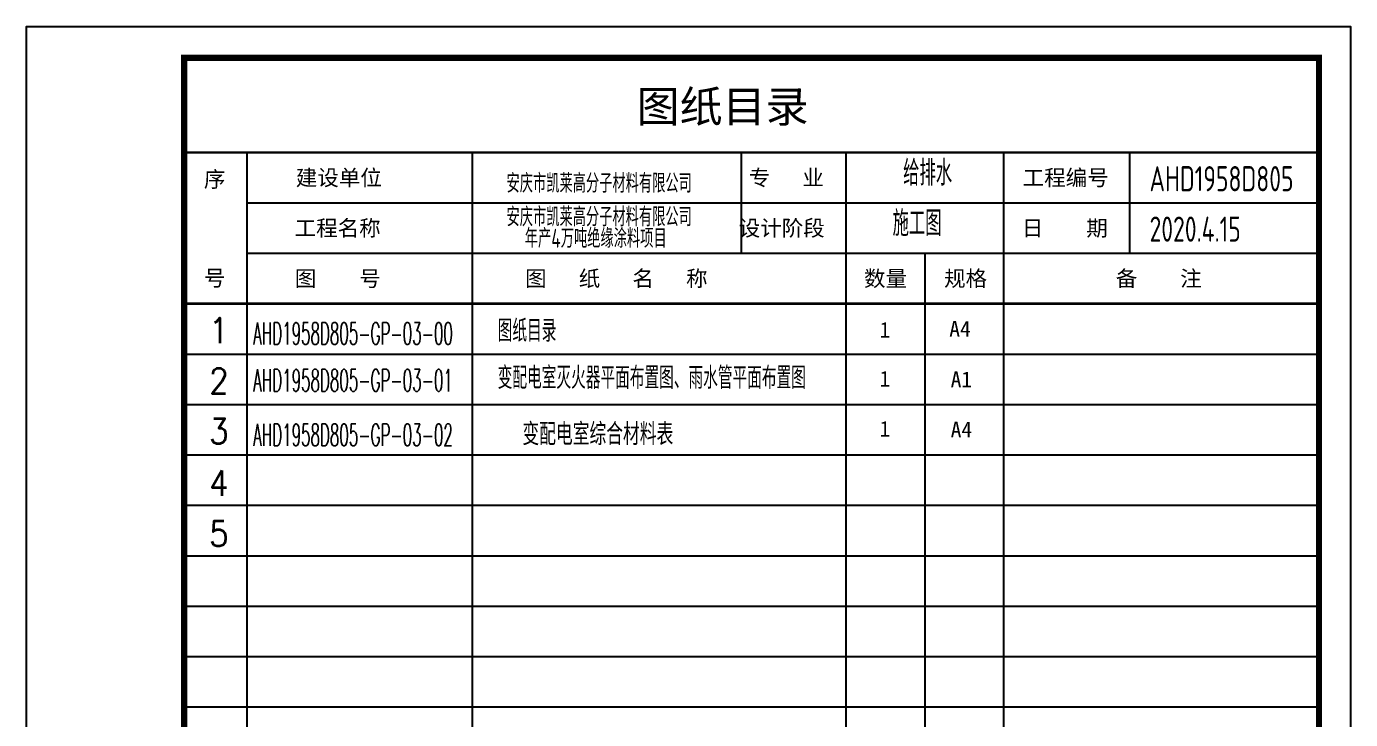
# Model space of a CAD drawing. Extents: x 5026138 to 10158928, y -750500 to -363337.
# Drawn here: x 5026138 to 5047138, y -404754 to -393754 of the extents above; entities that cross this region are included whole.
import ezdxf
from ezdxf.enums import TextEntityAlignment as Align

# ---------------------------------------------------------------- set-up
doc = ezdxf.new("R2010")
doc.units = 0
doc.header["$LTSCALE"] = 1000
doc.header["$MEASUREMENT"] = 0
doc.layers.get('0').update_dxf_attribs({"linetype": 'CONTINUOUS'})
for name, color, linetype in [('AXIS', 3, 'CONTINUOUS'), ('DIM_SYMB', 3, 'CONTINUOUS'), ('TEXT', 7, 'CONTINUOUS'), ('图框', 255, 'CONTINUOUS')]:
    doc.layers.add(name, color=color, linetype=linetype)
doc.styles.add('-宋体', font='', dxfattribs={"width": 0.8})
doc.styles.add('DIM_FONT', font='SIMPLEX', dxfattribs={"width": 0.7, "bigfont": 'GBCBIG'})
doc.styles.add('sceie', font='sceie.shx', dxfattribs={"width": 0.7, "bigfont": 'sceic.shx'})
doc.styles.add('TSSD_Rein', font='Tssdeng.shx', dxfattribs={"width": 0.7, "bigfont": 'hztxt.shx'})
doc.styles.add('宋体', font='', dxfattribs={"width": 0.7})
doc.styles.get('-宋体').set_extended_font_data('SimSun')
doc.styles.get('宋体').set_extended_font_data('SimSun')

msp = doc.modelspace()

# ---------------------------------------------------------------- linework, layer by layer
at = {"color": 0}
for p, q in [((5029637.6, -415754.1), (5029637.6, -395754.1)), ((5033212.3, -415754.1), (5033212.3, -395754.1)), ((5037471.3, -395754.1), (5037471.3, -397354.1)), ((5039137.6, -415754.1), (5039137.6, -395754.1)), ((5041637.6, -415754.1), (5041637.6, -395754.1)), ((5043637.6, -397354.1), (5043637.6, -395754.1)), ((5029637.6, -396554.1), (5046637.6, -396554.1)), ((5029637.6, -397354.1), (5046637.6, -397354.1)), ((5040387.6, -397354.1), (5040387.6, -415754.1)), ((5028637.6, -398954.1), (5046637.6, -398954.1)), ((5028637.6, -399754.1), (5046637.6, -399754.1)), ((5028637.6, -400554.1), (5046637.6, -400554.1)), ((5028637.6, -401354.1), (5046637.6, -401354.1)), ((5028637.6, -402154.1), (5046637.6, -402154.1)), ((5028637.6, -402954.1), (5046637.6, -402954.1)), ((5028637.6, -403754.1), (5046637.6, -403754.1)), ((5028637.6, -404554.1), (5046637.6, -404554.1))]:
    msp.add_line(p, q, dxfattribs=at)
at = {"color": 0, "const_width": 40}
for points in [[(5028637.6, -395754.1), (5046637.6, -395754.1)], [(5028637.6, -398154.1), (5046637.6, -398154.1)]]:
    msp.add_lwpolyline(points, dxfattribs=at)
at = {"layer": '图框', "color": 0}
msp.add_lwpolyline([(5026137.6, -423454.1), (5026137.6, -393754.1), (5047137.6, -393754.1), (5047137.6, -423454.1)], close=True, dxfattribs=at)
at = {"layer": '图框', "color": 0, "const_width": 100}
msp.add_lwpolyline([(5028637.6, -422954.1), (5046637.6, -422954.1), (5046637.6, -394254.1), (5028637.6, -394254.1)], close=True, dxfattribs=at)

# ---------------------------------------------------------------- texts
at = {"color": 0}
for s, height, style, p in [('图纸目录', 500, '-宋体', (5035814.5, -395274.1)), ('建设单位', 250, '宋体', (5030409.6, -396279.1)), (' 专   业', 250, '宋体', (5037421.7, -396279.1)), ('工程编号', 250, '宋体', (5041937.6, -396279.1)), ('工程名称', 250, '宋体', (5030391, -397079.1)), ('设计阶段', 250, '宋体', (5037434.2, -397079.1)), ('日    期', 250, '宋体', (5041925.4, -397079.1)), ('图    号', 250, '宋体', (5030393.1, -397879.1)), ('图   纸   名   称', 250, '宋体', (5034045.6, -397879.1)), ('数量', 250, '宋体', (5039421.3, -397879.1)), ('规格', 250, '宋体', (5040691.9, -397879.1)), ('备    注', 250, '宋体', (5043414.7, -397879.1))]:
    msp.add_text(s, height=height, dxfattribs=dict(at, style=style)).set_placement(p)
at = {"color": 0, "style": '宋体'}
for s, p in [('序', (5029122.6, -396174.1)), ('号', (5029122.6, -397749.1))]:
    msp.add_text(s, height=250, dxfattribs=at).set_placement(p, align=Align.MIDDLE)
at = {"style": 'sceie', "width": 0.8}
for s, p in [('AHD1958D805', (5043950.2, -396370.5)), ('2020.4.15', (5043950.2, -397170.5))]:
    msp.add_text(s, height=400, dxfattribs=at).set_placement(p)
at = {"layer": 'AXIS', "style": 'TSSD_Rein', "width": 0.7}
for s, p in [('安庆市凯莱高分子材料有限公司', (5035221.3, -396226.5)), ('安庆市凯莱高分子材料有限公司', (5035221.3, -396759.8)), ('年产4万吨绝缘涂料项目', (5035166, -397099.6))]:
    msp.add_text(s, height=300, dxfattribs=at).set_placement(p, align=Align.MIDDLE)
at = {"layer": 'DIM_SYMB', "color": 7, "style": 'DIM_FONT'}
for s, height, width, p in [('给排水', 400, 0.9, (5040041.7, -396279.1)), ('施工图', 400, 0.9, (5039874.2, -397079.1)), ('AHD1958D805-GP-03-00', 350, 0.5, (5029735, -398801.8)), ('AHD1958D805-GP-03-01', 350, 0.5, (5029735, -399545.2)), ('AHD1958D805-GP-03-02', 350, 0.5, (5029735, -400412.6))]:
    msp.add_text(s, height=height, dxfattribs=dict(at, width=width)).set_placement(p)
at = {"layer": 'DIM_SYMB', "color": 7, "style": 'DIM_FONT', "width": 0.9}
for s, p in [('1', (5029188.6, -398578.6)), ('2', (5029188.6, -399378.6)), ('3', (5029188.6, -400178.6)), ('4', (5029188.6, -401004.1)), ('5', (5029188.6, -401804.1))]:
    msp.add_text(s, height=400, dxfattribs=at).set_placement(p, align=Align.MIDDLE)
at = {"layer": 'TEXT', "color": 0, "style": 'sceie', "width": 0.7}
for s, p in [('图纸目录', (5033611.6, -398758.3)), ('变配电室灭火器平面布置图、雨水管平面布置图', (5033611.6, -399505.4))]:
    msp.add_text(s, height=350, dxfattribs=at).set_placement(p)
at = {"layer": 'TEXT', "color": 7, "style": '宋体'}
for s, p in [('1', (5039666.8, -398694.6)), ('A4', (5040774, -398677.4)), ('1', (5039666.8, -399470)), ('A1', (5040796.1, -399479.5)), ('1', (5039666.8, -400265.7)), ('A4', (5040796.1, -400275.2))]:
    msp.add_text(s, height=250, dxfattribs=at).set_placement(p)
at = {"layer": 'TEXT', "color": 0, "style": 'sceie', "width": 0.8}
msp.add_text('变配电室综合材料表', height=350, dxfattribs=at).set_placement((5035199.9, -400204.9), align=Align.MIDDLE)

doc.saveas('drawing.dxf')
